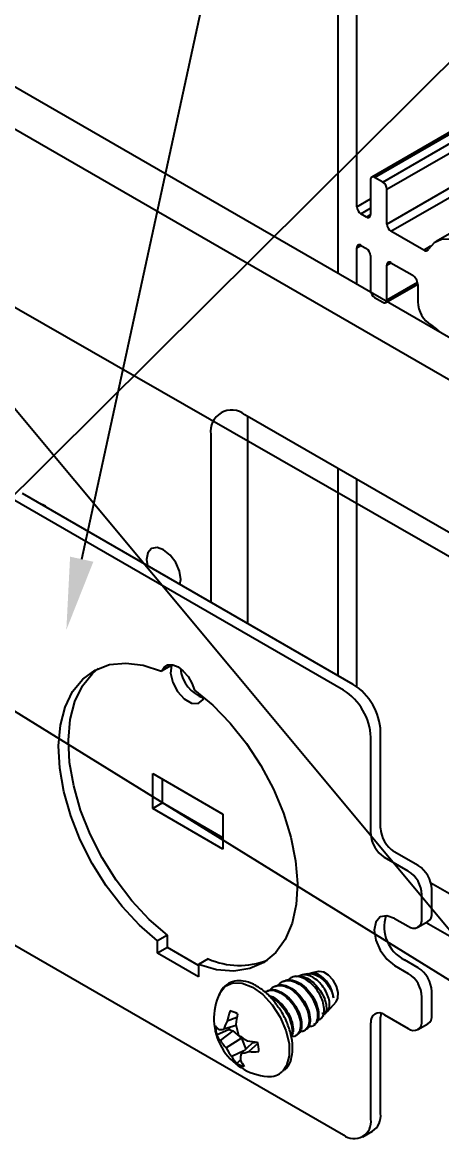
# Model space of a CAD drawing. Extents: x -0.01 to 8.01, y -6.95 to 0.
# Drawn here: x 1.637 to 2.724, y -4.353 to -1.458 of the extents above; entities that cross this region are included whole.
import ezdxf
from ezdxf import colors
from ezdxf.entities.mleader import LeaderData, LeaderLine
from ezdxf.math import Vec2, Vec3

# ---------------------------------------------------------------- set-up
doc = ezdxf.new("R2010")
doc.units = 0
doc.header["$LTSCALE"] = 0.5
doc.header["$MEASUREMENT"] = 0
for name, color, linetype in [('End Cap', 92, 'CONTINUOUS'), ('FAB DWG', 221, 'CONTINUOUS'), ('Hardware', 242, 'CONTINUOUS'), ('Housing', 150, 'CONTINUOUS')]:
    doc.layers.add(name, color=color, linetype=linetype)
doc.styles.add('LSAD_Standard', font='arial.ttf')

msp = doc.modelspace()

# ---------------------------------------------------------------- linework, layer by layer
at = {"layer": 'End Cap', "transparency": 16777216}
for p, q in [((3.8742, -2.9283), (1.4718, -1.5415)), ((3.7791, -2.9833), (1.3767, -1.5964)), ((2.9421, -2.8961), (2.2138, -2.4756)), ((2.2205, -2.4795), (2.2205, -3.0165)), ((2.1254, -2.5267), (2.1254, -2.9616)), ((2.6954, -3.689), (3.0305, -3.8825)), ((2.6837, -3.7921), (2.9421, -3.9412))]:
    msp.add_line(p, q, dxfattribs=at)
at = {"layer": 'End Cap', "transparency": 16777216, "flags": 128}
for points in [[(1.7027, -2.7176), (1.697, -2.7124), (1.6794, -2.7042)], [(2.0476, -2.9023), (2.0442, -2.8808), (2.0347, -2.8587), (2.0203, -2.8394), (2.0034, -2.8257), (1.9865, -2.8198), (1.9722, -2.8226), (1.9626, -2.8337), (1.9592, -2.8512), (1.9617, -2.8671)], [(2.0451, -2.9152), (2.0476, -2.9023)]]:
    msp.add_lwpolyline(points, dxfattribs=at)
at = {"layer": 'End Cap', "transparency": 16777216}
msp.add_arc((2.1793, -2.5179), 0.0546, 50.7967, 189.214, dxfattribs=at)
at = {"layer": 'Hardware', "transparency": 16777216}
for p, q in [((2.4947, -3.1748), (1.6373, -2.6798)), ((2.4693, -3.1894), (1.6119, -2.6945)), ((2.0235, -3.1255), (1.998, -3.1402)), ((2.5654, -3.5473), (2.5654, -3.2972)), ((2.54, -3.562), (2.54, -3.3119)), ((1.9752, -3.406), (2.1569, -3.511)), ((1.9752, -3.4969), (1.9752, -3.406)), ((2.0005, -3.4822), (2.0005, -3.4207)), ((2.0005, -3.4822), (1.9752, -3.4969)), ((2.1569, -3.6018), (1.9752, -3.4969)), ((2.1569, -3.5725), (2.0005, -3.4822)), ((2.1569, -3.511), (2.1569, -3.6018)), ((2.6626, -3.6443), (2.6007, -3.6085)), ((2.6372, -3.6589), (2.5753, -3.6232)), ((2.6726, -3.7816), (2.6726, -3.7202)), ((2.698, -3.7669), (2.698, -3.7055)), ((2.6017, -3.7815), (2.6372, -3.802)), ((2.6622, -3.8045), (2.6876, -3.7898)), ((1.6119, -3.8478), (2.4693, -4.3428)), ((2.013, -3.8253), (1.9876, -3.84)), ((1.9876, -3.8714), (1.9876, -3.84)), ((2.013, -3.8567), (2.013, -3.8253)), ((2.013, -3.8567), (1.9876, -3.8714)), ((2.0936, -3.9326), (1.9876, -3.8714)), ((2.0936, -3.9032), (2.013, -3.8567)), ((2.1191, -3.8865), (2.0936, -3.9012)), ((2.0936, -3.9012), (2.0936, -3.9326)), ((2.6017, -3.9036), (2.6372, -3.9241)), ((2.6626, -3.9094), (2.6271, -3.8889)), ((2.3465, -3.9316), (2.3404, -3.9328)), ((2.3763, -3.9253), (2.3625, -3.9282)), ((2.4048, -3.9193), (2.3845, -3.9236)), ((2.2912, -3.9575), (2.2884, -3.9591)), ((2.3133, -3.9447), (2.3105, -3.9463)), ((2.2691, -3.9702), (2.2663, -3.9718)), ((2.6726, -4.0468), (2.6726, -3.9853)), ((2.698, -4.0321), (2.698, -3.9707)), ((2.4277, -4.0225), (2.45, -3.9976)), ((2.1931, -4.0381), (2.168, -4.048)), ((2.4127, -4.0393), (2.4192, -4.0321)), ((2.54, -4.302), (2.54, -4.0519)), ((2.5654, -4.2873), (2.5654, -4.0372)), ((2.5753, -4.0315), (2.6372, -4.0672)), ((2.1735, -4.0697), (2.1407, -4.0842)), ((2.1822, -4.0731), (2.1502, -4.098)), ((2.191, -4.059), (2.1591, -4.0689)), ((2.1735, -4.0697), (2.1822, -4.0731)), ((2.1822, -4.0731), (2.2048, -4.0924)), ((2.3684, -4.0722), (2.3712, -4.0706)), ((2.3905, -4.0594), (2.3958, -4.0564)), ((2.6622, -4.0697), (2.6876, -4.055)), ((2.2048, -4.0924), (2.1653, -4.117)), ((2.2339, -4.1038), (2.2038, -4.1321)), ((2.2048, -4.0924), (2.2162, -4.1204)), ((2.2477, -4.1062), (2.2238, -4.1268)), ((2.2339, -4.1038), (2.2447, -4.1023)), ((2.3464, -4.085), (2.3491, -4.0834)), ((2.2114, -4.1249), (2.1798, -4.1398)), ((2.2022, -4.1486), (2.1928, -4.1576)), ((2.5193, -4.3477), (2.5447, -4.3331))]:
    msp.add_line(p, q, dxfattribs=at)
at = {"layer": 'Hardware', "transparency": 16777216, "flags": 128}
for points in [[(1.9876, -3.84), (1.9405, -3.7988), (1.8959, -3.7508), (1.8548, -3.697), (1.8184, -3.6389), (1.7874, -3.5777), (1.7627, -3.5151), (1.7448, -3.4526), (1.7343, -3.3917), (1.7313, -3.3339), (1.7359, -3.2808), (1.7481, -3.2334), (1.7675, -3.1932), (1.7936, -3.1609), (1.8259, -3.1375), (1.8634, -3.1235), (1.9053, -3.1193), (1.9506, -3.1249), (1.998, -3.1402)], [(1.998, -3.1402), (2.0045, -3.1297), (2.0144, -3.1242), (2.0269, -3.1242), (2.0406, -3.1296), (2.0543, -3.14), (2.0668, -3.1544), (2.0767, -3.1714), (2.0832, -3.1894)], [(2.0235, -3.1255), (2.0213, -3.1459), (2.0269, -3.1699), (2.0394, -3.1934), (2.0566, -3.2122), (2.0755, -3.2231), (2.0927, -3.2241), (2.1052, -3.2151), (2.1083, -3.2091)], [(2.013, -3.8253), (1.9659, -3.7841), (1.9213, -3.7361), (1.8803, -3.6823), (1.8438, -3.6242), (1.8128, -3.563), (1.7881, -3.5004), (1.7703, -3.4379), (1.7597, -3.377), (1.7567, -3.3193), (1.7614, -3.2661), (1.7736, -3.2187), (1.7929, -3.1785), (1.8191, -3.1462), (1.835, -3.133)], [(2.0832, -3.1894), (2.1306, -3.2288), (2.1759, -3.2755), (2.2178, -3.3281), (2.2553, -3.3854), (2.2876, -3.4461), (2.3137, -3.5085), (2.3331, -3.5711), (2.3453, -3.6325), (2.3499, -3.6911), (2.3469, -3.7454), (2.3364, -3.7941), (2.3185, -3.836), (2.2938, -3.8701), (2.2628, -3.8954), (2.2264, -3.9115), (2.1853, -3.9179), (2.1407, -3.9144), (2.0936, -3.9012)], [(2.6017, -3.7815), (2.5815, -3.7745), (2.5643, -3.7778), (2.5529, -3.791), (2.5488, -3.812), (2.5529, -3.8377), (2.5643, -3.8641), (2.5815, -3.8873), (2.6017, -3.9036)], [(2.4553, -3.9735), (2.4509, -3.9572), (2.4422, -3.9415), (2.4307, -3.9287), (2.418, -3.9209), (2.4061, -3.9191), (2.4048, -3.9193)], [(2.1481, -3.9764), (2.1483, -3.9758), (2.1625, -3.9576), (2.1825, -3.9484), (2.2068, -3.9491), (2.2334, -3.9595), (2.2601, -3.9788), (2.2848, -4.0055), (2.3054, -4.0374), (2.3203, -4.0719), (2.3283, -4.1062), (2.3288, -4.1375), (2.3216, -4.1633), (2.3119, -4.1775)], [(2.45, -3.9976), (2.4548, -3.9879), (2.4553, -3.9735)], [(2.5665, -4.0277), (2.5661, -4.0297), (2.5654, -4.0372)]]:
    msp.add_lwpolyline(points, dxfattribs=at)
at = {"layer": 'Hardware', "transparency": 16777216}
for centre, radius, start, end in [((2.1353, -3.1257), 0.0887, 185.3027, 252.0279), ((2.4119, -3.3042), 0.1537, 2.6055, 57.3945), ((2.3865, -3.3189), 0.1537, 2.6055, 57.3945), ((2.6421, -3.5438), 0.0768, 182.6055, 237.3945), ((2.6168, -3.5585), 0.0768, 182.6055, 237.3945), ((2.6212, -3.709), 0.0768, 2.6055, 57.3945), ((2.5958, -3.7236), 0.0768, 2.6055, 57.3945), ((2.671, -3.8033), 0.0962, 162.4729, 242.8469), ((2.651, -3.7851), 0.0218, 230.7967, 9.214), ((2.6742, -3.77), 0.024, 304.0564, 7.2558), ((2.199, -3.7071), 0.1964, 245.989, 291.7295), ((2.3645, -3.9953), 0.0794, 5.8913, 60.7742), ((2.5958, -3.9888), 0.0768, 2.6055, 57.3945), ((2.6212, -3.9742), 0.0768, 2.6055, 57.3945), ((2.2846, -4.0409), 0.151, 154.7008, 265.2938), ((2.349, -4.083), 0.1843, 160.4746, 169.0462), ((2.1642, -4.0783), 0.0579, 58.1508, 79.0536), ((2.3036, -4.1181), 0.1527, 152.679, 161.2227), ((2.4551, -4.0831), 0.2659, 168.2746, 174.3279), ((2.5615, -4.0484), 0.0218, 50.7967, 189.214), ((2.651, -4.0503), 0.0218, 230.7967, 9.214), ((2.6742, -4.0351), 0.024, 304.0564, 7.2558), ((2.1745, -4.036), 0.0439, 212.8046, 230.4782), ((2.2303, -4.0602), 0.0927, 179.7067, 194.9638), ((2.1416, -3.9148), 0.1551, 271.8309, 276.47), ((2.2543, -4.0516), 0.0828, 189.1063, 192.6176), ((2.4064, -4.0154), 0.2198, 190.869, 198.1928), ((2.19, -4.0607), 0.0545, 205.5267, 223.1686), ((2.2538, -4.0312), 0.1232, 212.8092, 224.1035), ((2.3318, -3.9021), 0.2261, 233.5871, 240.4153), ((2.2836, -3.7563), 0.3482, 259.5053, 263.9369), ((2.1572, -4.1265), 0.0927, 359.7067, 14.9638), ((2.3008, -4.0468), 0.1527, 207.3799, 217.559), ((2.2997, -4.1486), 0.0973, 170.2394, 180.0597), ((2.1609, -3.9273), 0.2092, 281.8252, 287.4947), ((2.238, -3.9198), 0.2075, 266.0792, 273.3077), ((2.2622, -4.0935), 0.0945, 209.3252, 222.7108), ((2.2233, -4.1084), 0.0579, 238.1508, 259.0536), ((2.2823, -4.1121), 0.0879, 204.5598, 217.2306), ((2.2778, -4.1441), 0.0477, 263.2253, 315.514), ((2.4969, -4.3089), 0.0437, 230.7967, 9.214), ((2.5178, -4.2934), 0.048, 304.0564, 7.2558)]:
    msp.add_arc(centre, radius, start, end, dxfattribs=at)
for points, knots in [([(2.4023, -4.0442), (2.4047, -4.0438), (2.411, -4.0428), (2.4172, -4.0339), (2.4201, -4.0195), (2.4176, -4.0014), (2.4101, -3.9818), (2.3983, -3.963), (2.3831, -3.9471), (2.3663, -3.936), (2.3498, -3.9313), (2.3354, -3.9328), (2.329, -3.9388), (2.3261, -3.9415)], [0, 0, 0, 0, 0.058406, 0.151973, 0.245428, 0.340479, 0.435781, 0.530997, 0.627571, 0.724607, 0.821583, 0.919679, 1, 1, 1, 1]), ([(2.3466, -3.9323), (2.3478, -3.9318), (2.3535, -3.9296), (2.3664, -3.9324), (2.3833, -3.9408), (2.3993, -3.9549), (2.4124, -3.9724), (2.4214, -3.9915), (2.4254, -4.0092), (2.4248, -4.0238), (2.4207, -4.0293), (2.4188, -4.0318)], [0, 0, 0, 0, 0.033343, 0.160136, 0.286867, 0.410427, 0.534126, 0.657772, 0.778466, 0.899071, 1, 1, 1, 1]), ([(2.4128, -4.0272), (2.4136, -4.0274), (2.4183, -4.0289), (2.4251, -4.0259), (2.4317, -4.018), (2.4341, -4.005), (2.4318, -3.9891), (2.4251, -3.9717), (2.4145, -3.955), (2.4009, -3.9409), (2.3857, -3.931), (2.371, -3.927), (2.3602, -3.9274), (2.356, -3.931), (2.3551, -3.9317)], [0, 0, 0, 0, 0.017622, 0.110996, 0.204465, 0.297796, 0.392924, 0.488341, 0.583652, 0.680489, 0.777851, 0.87514, 0.973684, 1, 1, 1, 1]), ([(2.3763, -3.9255), (2.3766, -3.9254), (2.3806, -3.9235), (2.3909, -3.9253), (2.4053, -3.9312), (2.4195, -3.9424), (2.4313, -3.9567), (2.4399, -3.9726), (2.4423, -3.9824), (2.4434, -3.9871)], [0, 0, 0, 0, 0.011354, 0.180875, 0.350341, 0.515787, 0.68047, 0.845124, 1, 1, 1, 1]), ([(2.383, -3.9255), (2.384, -3.9249), (2.3888, -3.9221), (2.3965, -3.9236), (2.4024, -3.9257), (2.4032, -3.926)], [0, 0, 0, 0, 0.181051, 0.886445, 1, 1, 1, 1]), ([(2.4032, -3.926), (2.3987, -3.9244), (2.392, -3.9221), (2.3864, -3.9238), (2.3846, -3.9243)], [0, 0, 0, 0, 0.674984, 1, 1, 1, 1]), ([(2.3023, -4.0143), (2.2968, -4.0064), (2.2846, -3.9889), (2.2616, -3.9675), (2.2359, -3.951), (2.2105, -3.9429), (2.1865, -3.9431), (2.1661, -3.9522), (2.1525, -3.9657), (2.1485, -3.9771), (2.1471, -3.9809)], [0, 0, 0, 0, 0.114881, 0.255418, 0.396897, 0.539616, 0.667261, 0.803403, 0.934219, 1, 1, 1, 1]), ([(2.2697, -3.9714), (2.2727, -3.9695), (2.2804, -3.9646), (2.298, -3.9673), (2.3187, -3.9783), (2.3379, -3.9972), (2.3525, -4.0206), (2.3608, -4.045), (2.3612, -4.0658), (2.3565, -4.0792), (2.3503, -4.0815), (2.3485, -4.0822)], [0, 0, 0, 0, 0.075278, 0.199365, 0.323452, 0.450815, 0.573113, 0.699365, 0.825617, 0.947915, 1, 1, 1, 1]), ([(2.2807, -3.9669), (2.2813, -3.9657), (2.2849, -3.9588), (2.2979, -3.9543), (2.3171, -3.9558), (2.3381, -3.9673), (2.3573, -3.986), (2.3718, -4.0095), (2.3801, -4.0337), (2.3808, -4.0551), (2.3737, -4.0696), (2.3647, -4.076), (2.3576, -4.0742), (2.3563, -4.0739)], [0, 0, 0, 0, 0.022421, 0.129984, 0.234779, 0.339575, 0.447137, 0.550423, 0.657047, 0.763671, 0.866956, 0.974519, 1, 1, 1, 1]), ([(2.2918, -3.9586), (2.2948, -3.9568), (2.3025, -3.9518), (2.3201, -3.9546), (2.3408, -3.9656), (2.36, -3.9844), (2.3746, -4.0079), (2.3829, -4.0322), (2.3833, -4.053), (2.3786, -4.0665), (2.3724, -4.0688), (2.3706, -4.0694)], [0, 0, 0, 0, 0.075278, 0.199365, 0.323452, 0.450815, 0.573113, 0.699365, 0.825617, 0.947915, 1, 1, 1, 1]), ([(2.3028, -3.9541), (2.3034, -3.9529), (2.307, -3.9461), (2.32, -3.9416), (2.3392, -3.943), (2.3602, -3.9545), (2.3794, -3.9732), (2.3939, -3.9967), (2.4022, -4.0209), (2.4029, -4.0424), (2.3958, -4.0569), (2.3868, -4.0633), (2.3797, -4.0615), (2.3784, -4.0611)], [0, 0, 0, 0, 0.0224214, 0.1299836, 0.2347794, 0.3395751, 0.4471373, 0.5504227, 0.6570468, 0.763671, 0.8669563, 0.9745185, 1, 1, 1, 1]), ([(2.3139, -3.9459), (2.3168, -3.944), (2.3246, -3.939), (2.3422, -3.9418), (2.3629, -3.9528), (2.3821, -3.9716), (2.3967, -3.9951), (2.405, -4.0195), (2.4054, -4.0403), (2.4007, -4.0537), (2.3945, -4.056), (2.3927, -4.0567)], [0, 0, 0, 0, 0.075278, 0.199365, 0.323452, 0.450815, 0.573113, 0.699365, 0.825617, 0.947915, 1, 1, 1, 1]), ([(2.2669, -3.973), (2.2699, -3.9711), (2.2777, -3.9662), (2.2952, -3.9689), (2.3159, -3.9799), (2.3352, -3.9987), (2.3497, -4.0223), (2.358, -4.0465), (2.3587, -4.0679), (2.3516, -4.0824), (2.3426, -4.0888), (2.3355, -4.087), (2.3342, -4.0866)], [0, 0, 0, 0, 0.068097, 0.180347, 0.292598, 0.407811, 0.518443, 0.632652, 0.74686, 0.857493, 0.972706, 1, 1, 1, 1]), ([(2.2747, -3.9812), (2.2751, -3.9813), (2.2819, -3.9819), (2.2968, -3.9918), (2.3158, -4.0097), (2.3304, -4.0335), (2.3385, -4.0574), (2.3398, -4.0768), (2.3357, -4.084), (2.3342, -4.0866)], [0, 0, 0, 0, 0.011556, 0.186988, 0.36705, 0.539953, 0.718446, 0.896938, 1, 1, 1, 1]), ([(2.2807, -3.987), (2.285, -3.989), (2.2962, -3.9943), (2.313, -4.0117), (2.3277, -4.035), (2.3356, -4.0589), (2.3372, -4.0767), (2.3339, -4.0829), (2.3331, -4.0845)], [0, 0, 0, 0, 0.125459, 0.33061, 0.527604, 0.730966, 0.934327, 1, 1, 1, 1]), ([(2.3172, -4.1744), (2.3205, -4.171), (2.329, -4.1624), (2.3359, -4.1414), (2.3383, -4.1139), (2.334, -4.0826), (2.3229, -4.0504), (2.3117, -4.0268), (2.3035, -4.0159), (2.3023, -4.0143)], [0, 0, 0, 0, 0.104674, 0.269376, 0.440841, 0.616589, 0.792647, 0.968367, 1, 1, 1, 1])]:
    msp.add_open_spline(points, degree=3, knots=knots, dxfattribs=at)
at = {"layer": 'Housing', "transparency": 16777216}
for p, q in [((2.4544, -0.9783), (2.4544, -2.1087)), ((2.5039, -1.9362), (2.5039, -1.2993)), ((3.2332, -1.4605), (2.5424, -1.8593)), ((2.5499, -1.86), (3.2376, -1.463)), ((2.5711, -1.8723), (3.2588, -1.4753)), ((2.5817, -1.8907), (3.28, -1.4875)), ((2.5817, -1.9811), (3.3199, -1.5549)), ((2.5923, -1.9995), (3.3199, -1.5794)), ((3.3199, -1.6736), (2.7092, -2.0261)), ((2.5393, -1.8662), (2.5393, -1.9566)), ((2.5711, -1.8723), (2.5499, -1.86)), ((2.5817, -1.9811), (2.5817, -1.8907)), ((2.5039, -1.9362), (2.5393, -1.9158)), ((2.5145, -1.9546), (2.5393, -1.9403)), ((2.5287, -1.9628), (2.5145, -1.9546)), ((2.5287, -1.9628), (2.5393, -1.9566)), ((2.6771, -2.0485), (2.5923, -1.9995)), ((2.5039, -2.0424), (2.5145, -2.0363)), ((2.5039, -2.1373), (2.5039, -2.0424)), ((2.5145, -2.0363), (2.5287, -2.0444)), ((2.6771, -2.0485), (2.6958, -2.0376)), ((2.5393, -2.0628), (2.5393, -2.1533)), ((2.5817, -2.0873), (2.5923, -2.0812)), ((2.5923, -2.0812), (2.6474, -2.113)), ((2.5817, -2.1778), (2.5817, -2.0873)), ((2.5786, -2.1846), (2.6615, -2.1368)), ((2.5817, -2.1778), (2.6609, -2.1321)), ((2.6615, -2.1375), (2.6615, -2.1824)), ((2.5499, -2.1717), (2.5711, -2.1839)), ((2.6969, -2.2436), (2.7011, -2.2461)), ((2.4544, -2.6145), (2.4544, -3.1515)), ((2.5039, -3.1812), (2.5039, -2.6431))]:
    msp.add_line(p, q, dxfattribs=at)
at = {"layer": 'Housing', "transparency": 16777216, "flags": 128}
msp.add_lwpolyline([(2.8626, -2.1312), (2.8452, -2.0986), (2.8233, -2.0695), (2.7985, -2.0458), (2.7724, -2.0291), (2.7469, -2.0205), (2.7236, -2.0207), (2.7041, -2.0296), (2.6898, -2.0466)], dxfattribs=at)
at = {"layer": 'Housing', "transparency": 16777216}
for centre, radius, start, end in [((2.5457, -1.8651), 0.00655, 50.7967, 189.214), ((2.5587, -1.8917), 0.0231, 2.6055, 57.3945), ((2.5269, -1.9352), 0.0231, 182.6055, 237.3945), ((2.5328, -1.9577), 0.00655, 230.7967, 9.214), ((2.6047, -1.9801), 0.0231, 182.6055, 237.3945), ((2.5104, -2.0413), 0.00655, 50.7967, 189.214), ((2.5162, -2.0638), 0.0231, 2.6055, 57.3945), ((2.6826, -2.0419), 0.0086, 229.9536, 326.962), ((2.5882, -2.0862), 0.00655, 50.7967, 189.214), ((2.6308, -2.1389), 0.0307, 2.6055, 57.3945), ((2.5623, -2.1522), 0.0231, 182.6055, 237.3945), ((2.5752, -2.1788), 0.00655, 230.7967, 9.214), ((2.7383, -2.1789), 0.0768, 182.6055, 237.3945), ((2.6597, -2.3108), 0.0768, 40.3672, 57.3945)]:
    msp.add_arc(centre, radius, start, end, dxfattribs=at)

# ---------------------------------------------------------------- leaders
at = {"layer": 'FAB DWG', "ltscale": 0.5, "transparency": 16777216}
ml = msp.add_multileader_mtext('Standard', dxfattribs=at)
ml.set_content('\\A1;CV00267 (x1)\\PHW63214 (x2)', color=256, style='LSAD_Standard')
ml.set_leader_properties()
ml.build(insert=Vec2(0, 0))
ml.multileader.update_dxf_attribs({"text_left_attachment_type": 2, "dogleg_length": 0.36, "arrow_head_size": 0.1875})
ctx = ml.context
ctx.base_point, ctx.char_height, ctx.arrow_head_size, ctx.landing_gap_size, ctx.plane_origin = Vec3(0.1445, -0.8522), 0.1875, 0.1875, 0.09, Vec3(0.5044, 13.053)
ctx.left_attachment, ctx.text_align_type = 2, 2
notes = []
notes.append((ctx, [(1, (1, 1, 0), (2.2599, -0.6928), (-1, 0), 0.2772, [(0, [(1.7513, -3.0333)], 0, [])])]))
ctx.mtext.insert, ctx.mtext.width, ctx.mtext.defined_height, ctx.mtext.alignment, ctx.mtext.flow_direction = Vec3(1.8927, -0.5715), 1.904564, 0.4885, 3, 5
ml = msp.add_multileader_mtext('Standard', dxfattribs=at)
ml.set_content('\\A1;6-32 x {\\H0.7x;\\S1/2;}" PAN\\PTYPE F (HW63212)', color=256, style='LSAD_Standard')
ml.set_leader_properties()
ml.build(insert=Vec2(0, 0))
ml.multileader.update_dxf_attribs({"text_left_attachment_type": 2, "dogleg_length": 0.36, "arrow_head_size": 0.1875})
ctx = ml.context
ctx.base_point, ctx.char_height, ctx.arrow_head_size, ctx.landing_gap_size, ctx.plane_origin = Vec3(3.4482, -1.1362), 0.1875, 0.1875, 0.09, Vec3(2.4707, 15.087)
ctx.left_attachment = 2
notes.append((ctx, [(0, (1, 1, 0), (3.171, -1.1362), (1, 0), 0.2772, [(3, [(3.4092, -3.2265), (1.1991, -1.9569), (2.9681, -4.081), (1.2685, -3.0288)], 0, [])])]))
ctx.mtext.insert, ctx.mtext.width, ctx.mtext.defined_height, ctx.mtext.flow_direction = Vec3(3.5382, -0.8284), 2.351815, 0.6491, 5
for ctx, leaders in notes:
    for number, flags, end, landing, length, lines in leaders:
        leader = LeaderData()
        leader.index, (leader.has_last_leader_line, leader.has_dogleg_vector, leader.attachment_direction) = number, flags
        leader.last_leader_point, leader.dogleg_vector, leader.dogleg_length = Vec3(end), Vec3(landing), length
        for number, points, colour, breaks in lines:
            line = LeaderLine()
            line.index, line.vertices, line.color, line.breaks = number, Vec3.list(points), colors.encode_raw_color(colour), breaks
            leader.lines.append(line)
        ctx.leaders.append(leader)

doc.saveas('drawing.dxf')
